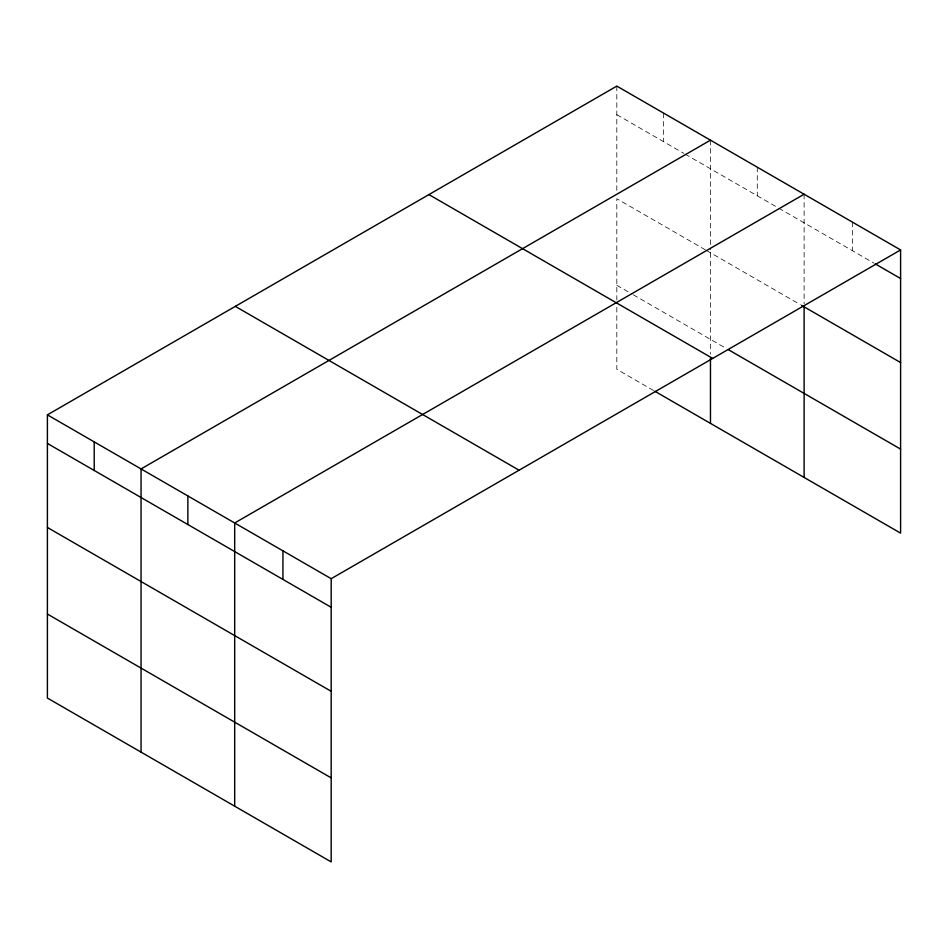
<?xml version="1.0" encoding="UTF-8"?>
<svg xmlns="http://www.w3.org/2000/svg" width="948" height="948" viewBox="0 0 948 948"><rect width="100%" height="100%" fill="white"/><g stroke="black" fill="none" stroke-linecap="round" stroke-linejoin="round"><path stroke-width="0.71" stroke-dasharray="4.74 3.56" d="M616.816 114.684L683.887 153.41M685.155 154.145L777.538 207.482M778.806 208.204L873.938 263.129M705.407 249.857L616.816 198.713L616.816 300.018M706.675 250.58L800.313 304.652M616.816 285.277L632.008 294.046M633.276 294.781L725.658 348.117M653.516 390.493L616.816 369.305L616.816 305.92M852.359 222.093L852.359 250.675M804.117 194.233L804.117 303.893M757.286 167.203L757.286 195.786M710.467 140.174L710.467 249.834M710.467 252.772L710.467 354.09M663.647 113.144L663.647 141.726M616.816 86.102L616.816 191.342"/><path stroke-width="1.42" d="M900.6 249.94L616.816 86.102L47.4 414.857L47.4 698.06L331.184 861.898L331.184 578.695L900.6 249.94L900.6 533.143L654.784 391.228M710.467 140.174L141.051 468.928L141.051 752.12M804.117 194.233L234.689 522.988L234.689 806.191M875.205 263.864L900.6 278.522M801.581 305.386L900.6 362.551M728.183 349.575L900.6 449.115M428.911 194.589L712.695 358.427M235.305 306.37L519.089 470.208M47.4 414.857L331.184 578.695M47.4 443.439L331.184 607.277M47.4 527.467L331.184 691.305M47.4 614.031L331.184 777.87M804.117 306.844L804.117 477.436M710.467 358.51L710.467 423.365M282.931 550.847L282.931 579.429M187.87 495.958L187.87 524.54M94.219 441.887L94.219 470.469"/></g></svg>
